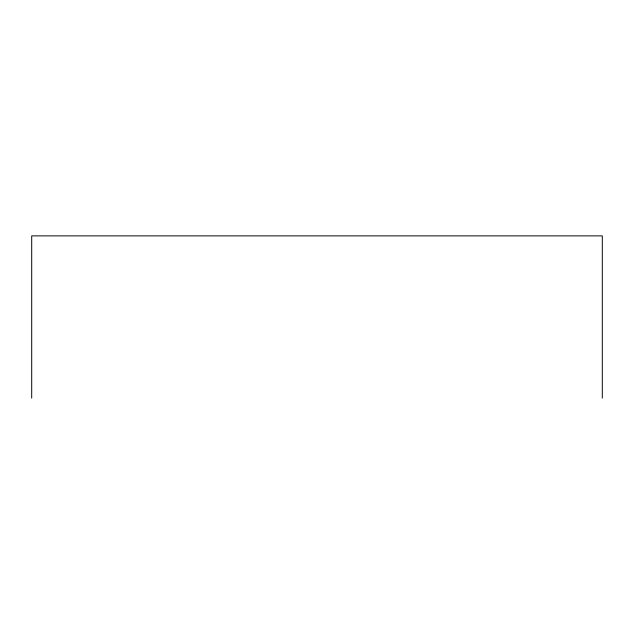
<?xml version="1.0" encoding="UTF-8"?>
<svg xmlns="http://www.w3.org/2000/svg" width="634" height="634" viewBox="0 0 634 634"><rect width="100%" height="100%" fill="white"/><g stroke="black" fill="none" stroke-linecap="round" stroke-linejoin="round"><path stroke-width="0.95" d="M602.3 398.12L602.3 235.88L31.7 235.88L31.7 398.12"/></g></svg>
